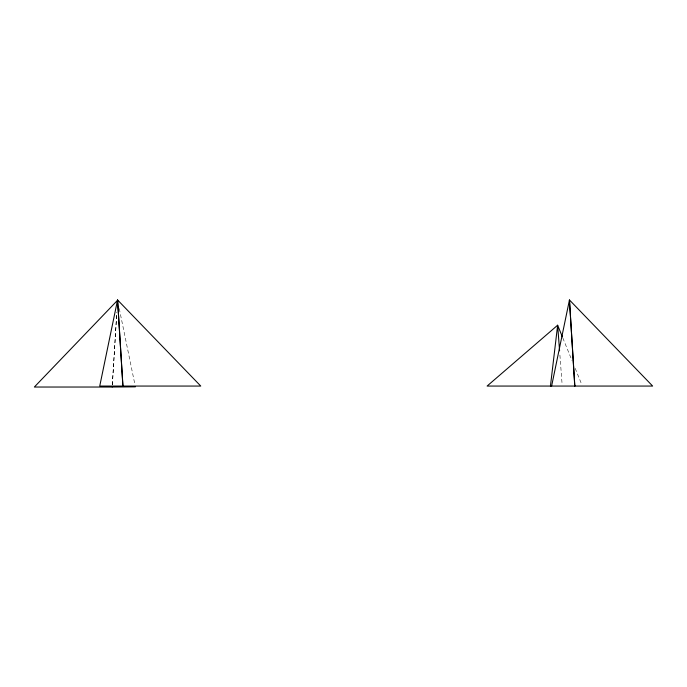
<?xml version="1.0" encoding="UTF-8"?>
<svg xmlns="http://www.w3.org/2000/svg" width="687" height="687" viewBox="0 0 687 687"><rect width="100%" height="100%" fill="white"/><g stroke="black" fill="none" stroke-linecap="round" stroke-linejoin="round"><path stroke-width="0.52" stroke-dasharray="3.44 2.58" d="M112.376 384.883L116.773 313.143M112.29 384.883L116.824 312.078M562.833 337.97L572.005 360.546M575.199 368.395L581.983 385.081M119.272 308.643L134.953 384.754M559.905 355.102L562.164 384.995"/><path stroke-width="1.03" d="M117.554 300.296L117.425 302.443L117.554 300.296L34.35 387.03L112.153 387.03M550.442 386.06L557.646 325.209L487.092 386.06L652.65 386.06L569.446 299.97L551.618 386.06M112.247 387.021L135.382 386.841M562.43 336.991L557.646 325.209L559.579 350.834M574.847 386.06L569.446 299.97L574.753 386.06M122.964 386.06L117.563 299.97L200.767 386.06L99.744 386.06L117.563 299.97L122.879 386.06"/></g></svg>
